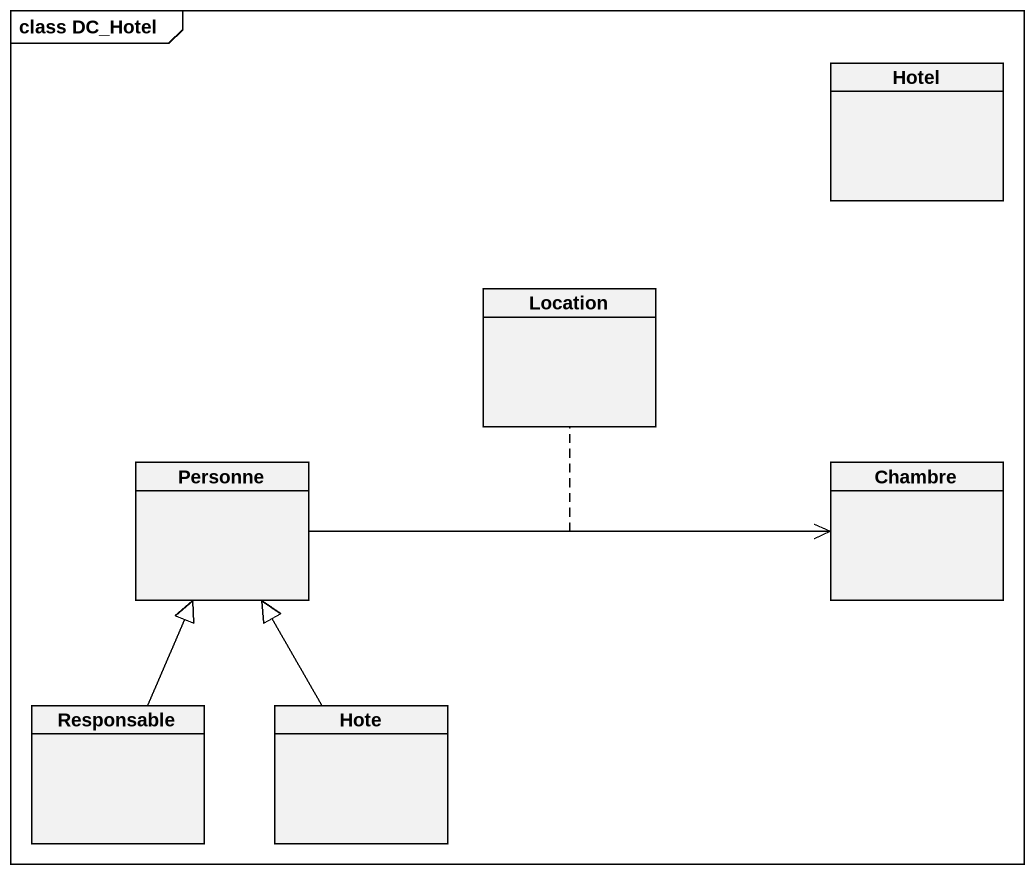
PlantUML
@startuml
mainframe class DC_Hotel
hide circle
hide empty members
class Hotel
class Location
class Personne
class Chambre
class Responsable
class Hote
Personne -right-> Chambre
(Personne, Chambre) .. Location
Responsable -up-|> Personne
Hote -up-|> Personne
@enduml
